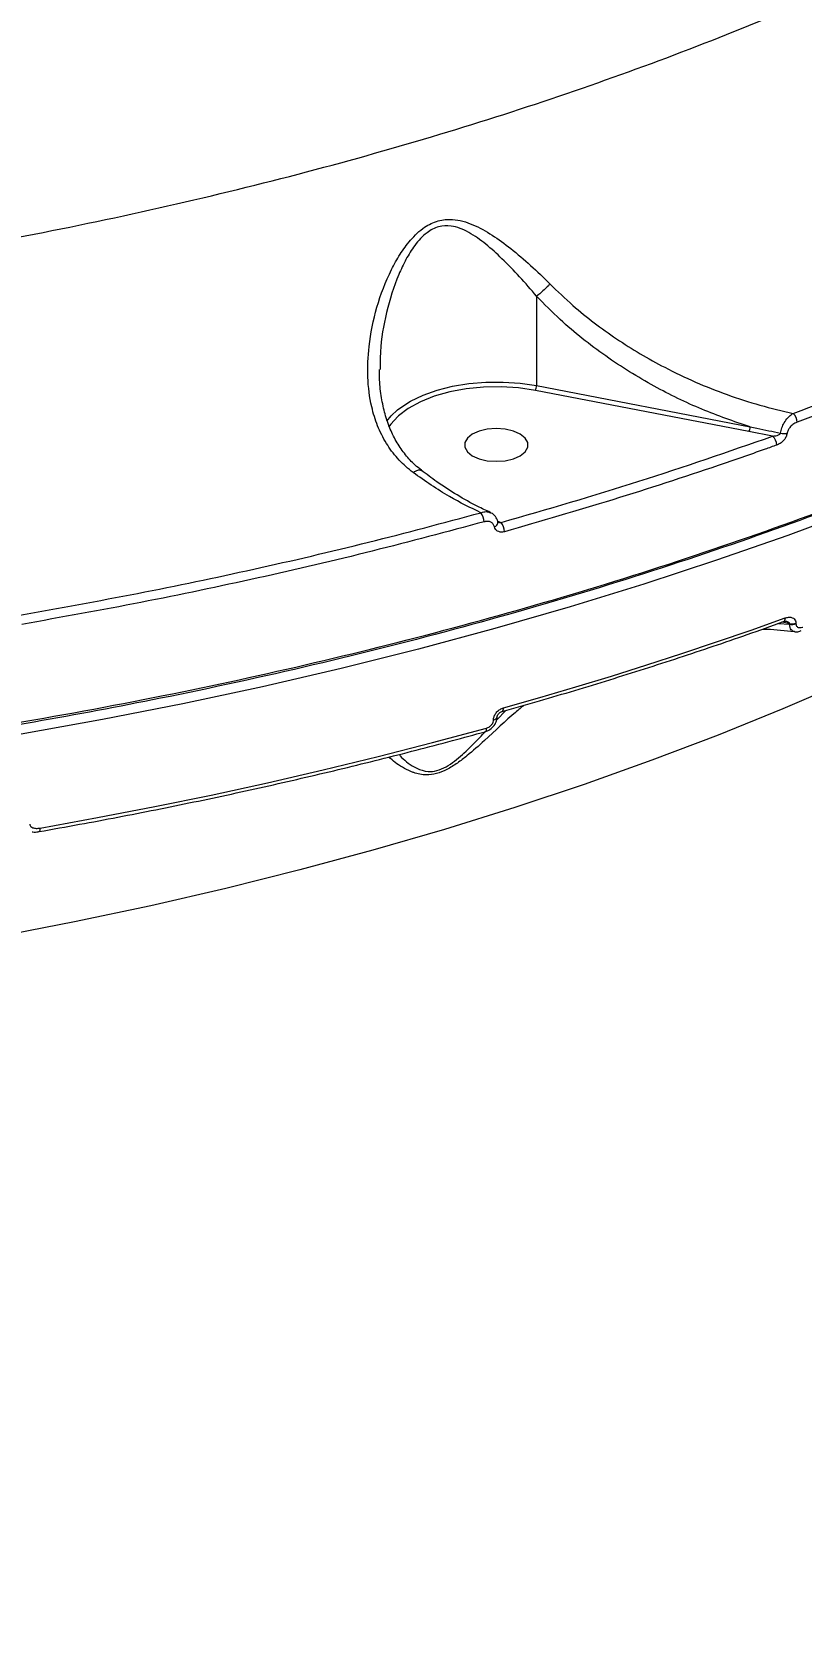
# Model space of a CAD drawing. Header units: millimetres. Extents: x -6523 to 7556, y -5559 to 6101.
# Drawn here: x 1611.4 to 1720.3, y -1159.7 to -933.8 of the extents above; entities that cross this region are included whole.
import ezdxf

# ---------------------------------------------------------------- set-up
doc = ezdxf.new("R2010")
doc.units = ezdxf.units.MM
for name, color, linetype in [('DIKOM_ОБЪЕКТ', 7, 'Continuous'), ('DIKOM_РАЗМЕР_ЗОНА', 7, 'Continuous'), ('DIKOM_РАЗМЕР_ОБЪЕКТА', 7, 'Continuous')]:
    doc.layers.add(name, color=color, linetype=linetype)
doc.styles.add('style1', font='arial.ttf', dxfattribs={"width": 0.8})
doc.dimstyles.new('1-50', dxfattribs={"dimtxt": 300, "dimasz": 200, "dimexe": 100, "dimexo": 0, "dimgap": 100, "dimtad": 1, "dimtxsty": 'style1', "dimcen": 200, "dimclrd": 7, "dimclre": 7, "dimclrt": 7, "dimadec": 1, "dimazin": 2, "dimtfac": 1, "dimtmove": 0, "dimatfit": 2, "dimfxl": 0, "dimlwd": 25, "dimlwe": 18, "dimarcsym": 0})

# ---------------------------------------------------------------- blocks, each defined once
blk = doc.blocks.new('*D10')
at = {"layer": 'Defpoints', "color": 0, "transparency": 16777216}
for p in [(-1823.23, 4314.24), (3842.01, -3170.82), (6537.88, -3170.82)]:
    blk.add_point(p, dxfattribs=at)
at = {"layer": 'DIKOM_РАЗМЕР_ОБЪЕКТА', "color": 7, "lineweight": 18, "transparency": 16777216}
for p, q in [((-1823.23, 4314.24), (6637.88, 4314.24)), ((3842.01, -3170.82), (6637.88, -3170.82))]:
    blk.add_line(p, q, dxfattribs=at)
at = {"layer": 'DIKOM_РАЗМЕР_ОБЪЕКТА', "color": 7, "lineweight": 25, "transparency": 16777216}
blk.add_line((6537.88, 3914.24), (6537.88, -2770.82), dxfattribs=at)
at = {"layer": 'DIKOM_РАЗМЕР_ОБЪЕКТА', "color": 7, "transparency": 16777216}
for points in [[(6471.22, 3914.24), (6604.55, 3914.24), (6537.88, 4314.24)], [(6471.22, -2770.82), (6604.55, -2770.82), (6537.88, -3170.82)]]:
    blk.add_solid(points, dxfattribs=at)
at = {"layer": 'DIKOM_РАЗМЕР_ОБЪЕКТА', "color": 7, "transparency": 16777216, "insert": (6304.71, 207.11), "char_height": 300, "attachment_point": 5, "rotation": 90, "style": 'style1'}
blk.add_mtext('7500', dxfattribs=at)
blk = doc.blocks.new('*D11')
at = {"layer": 'Defpoints', "color": 0, "transparency": 16777216}
for p in [(-5022.71, -299.32), (4115.33, -1753.09), (4115.33, -4391.39)]:
    blk.add_point(p, dxfattribs=at)
at = {"layer": 'DIKOM_РАЗМЕР_ОБЪЕКТА', "color": 7, "lineweight": 18, "transparency": 16777216}
for p, q in [((-5022.71, -299.32), (-5022.71, -4491.39)), ((4115.33, -1753.09), (4115.33, -4491.39))]:
    blk.add_line(p, q, dxfattribs=at)
at = {"layer": 'DIKOM_РАЗМЕР_ОБЪЕКТА', "color": 7, "lineweight": 25, "transparency": 16777216}
blk.add_line((-4622.71, -4391.39), (3715.33, -4391.39), dxfattribs=at)
at = {"layer": 'DIKOM_РАЗМЕР_ОБЪЕКТА', "color": 7, "transparency": 16777216}
for points in [[(-4622.71, -4324.73), (-4622.71, -4458.06), (-5022.71, -4391.39)], [(3715.33, -4324.73), (3715.33, -4458.06), (4115.33, -4391.39)]]:
    blk.add_solid(points, dxfattribs=at)
at = {"layer": 'DIKOM_РАЗМЕР_ОБЪЕКТА', "color": 7, "transparency": 16777216, "insert": (-175.12, -4158.22), "char_height": 300, "attachment_point": 5, "style": 'style1'}
blk.add_mtext('9150', dxfattribs=at)
blk = doc.blocks.new('*D12')
at = {"layer": 'Defpoints', "color": 0, "transparency": 16777216}
for p in [(-6522.71, -395.62), (6102.86, -1877.31), (6102.86, -5458.89)]:
    blk.add_point(p, dxfattribs=at)
at = {"layer": 'DIKOM_РАЗМЕР_ЗОНА', "color": 7, "lineweight": 18, "transparency": 16777216}
for p, q in [((-6522.71, -395.62), (-6522.71, -5558.89)), ((6102.86, -1877.31), (6102.86, -5558.89))]:
    blk.add_line(p, q, dxfattribs=at)
at = {"layer": 'DIKOM_РАЗМЕР_ЗОНА', "color": 7, "lineweight": 25, "transparency": 16777216}
blk.add_line((-6122.71, -5458.89), (5702.86, -5458.89), dxfattribs=at)
at = {"layer": 'DIKOM_РАЗМЕР_ЗОНА', "color": 7, "transparency": 16777216}
for points in [[(-6122.71, -5392.23), (-6122.71, -5525.56), (-6522.71, -5458.89)], [(5702.86, -5392.23), (5702.86, -5525.56), (6102.86, -5458.89)]]:
    blk.add_solid(points, dxfattribs=at)
at = {"layer": 'DIKOM_РАЗМЕР_ЗОНА', "color": 7, "transparency": 16777216, "insert": (78.38, -5225.72), "char_height": 300, "attachment_point": 5, "style": 'style1'}
blk.add_mtext('12600', dxfattribs=at)
blk = doc.blocks.new('*D13')
at = {"layer": 'Defpoints', "color": 0, "transparency": 16777216}
for p in [(-2358.18, 6101.03), (4341.71, -4605.15), (7455.88, -4605.15)]:
    blk.add_point(p, dxfattribs=at)
at = {"layer": 'DIKOM_РАЗМЕР_ЗОНА', "color": 7, "lineweight": 18, "transparency": 16777216}
for p, q in [((-2358.18, 6101.03), (7555.88, 6101.03)), ((4341.71, -4605.15), (7555.88, -4605.15))]:
    blk.add_line(p, q, dxfattribs=at)
at = {"layer": 'DIKOM_РАЗМЕР_ЗОНА', "color": 7, "lineweight": 25, "transparency": 16777216}
blk.add_line((7455.88, 5701.03), (7455.88, -4205.15), dxfattribs=at)
at = {"layer": 'DIKOM_РАЗМЕР_ЗОНА', "color": 7, "transparency": 16777216}
for points in [[(7389.22, 5701.03), (7522.55, 5701.03), (7455.88, 6101.03)], [(7389.22, -4205.15), (7522.55, -4205.15), (7455.88, -4605.15)]]:
    blk.add_solid(points, dxfattribs=at)
at = {"layer": 'DIKOM_РАЗМЕР_ЗОНА', "color": 7, "transparency": 16777216, "insert": (7222.71, 375.61), "char_height": 300, "attachment_point": 5, "rotation": 90, "style": 'style1'}
blk.add_mtext('10700', dxfattribs=at)

msp = doc.modelspace()

# ---------------------------------------------------------------- linework, layer by layer
at = {"layer": 'DIKOM_ОБЪЕКТ', "color": 7, "linetype": 'Continuous', "lineweight": 15}
for p, q in [((1682.829, -971.271), (1682.829, -983.923)), ((1712.872, -990.436), (1682.654, -984.593)), ((1682.829, -983.923), (1713.048, -989.767)), ((1716.232, -991.075), (1712.872, -990.436)), ((1677.351, -1003.114), (1677.795, -1003.305)), ((1677.362, -1003.275), (1677.36, -1003.263)), ((1717.071, -1017.596), (1718.629, -1017.718)), ((1718.629, -1017.63), (1717.523, -1017.436)), ((1717.763, -1017.35), (1717.773, -1017.347)), ((1718.629, -1017.718), (1718.629, -1017.63)), ((1719.529, -1017.563), (1719.529, -1017.651)), ((1677.196, -1031.237), (1678.467, -1029.915)), ((1676.727, -1031.266), (1676.727, -1031.238)), ((1677.252, -1030.813), (1677.252, -1030.785))]:
    msp.add_line(p, q, dxfattribs=at)
at = {"layer": 'DIKOM_ОБЪЕКТ', "color": 7, "linetype": 'Continuous', "lineweight": 15, "flags": 128}
for points in [[(1663.154, -987.373), (1663.479, -987.117), (1664.99, -986.137), (1666.764, -985.282), (1668.763, -984.57), (1670.943, -984.017), (1673.257, -983.635), (1675.655, -983.432), (1678.085, -983.413), (1680.493, -983.578), (1682.829, -983.923)], [(1682.654, -984.593), (1680.26, -984.245), (1677.791, -984.092), (1675.306, -984.138), (1672.865, -984.382), (1670.526, -984.817), (1668.347, -985.434), (1666.38, -986.218), (1664.673, -987.149), (1663.265, -988.205), (1663.168, -988.293)], [(1661.639, -988.959), (1662.264, -988.201), (1663.154, -987.373)], [(1663.168, -988.293), (1662.193, -989.361), (1661.88, -989.819)], [(1677.122, -990.008), (1675.854, -990.102), (1674.689, -990.376), (1673.721, -990.808), (1673.029, -991.363), (1672.668, -991.996), (1672.668, -992.655), (1673.029, -993.288), (1673.721, -993.843), (1674.689, -994.275), (1675.854, -994.549), (1677.122, -994.643), (1678.39, -994.549), (1679.555, -994.275), (1680.523, -993.843), (1681.215, -993.288), (1681.576, -992.655), (1681.576, -991.996), (1681.215, -991.363), (1680.523, -990.808), (1679.555, -990.376), (1678.39, -990.102), (1677.122, -990.008)], [(1728.241, -1001.447), (1718.366, -1005.127), (1708.288, -1008.658), (1698.015, -1012.037), (1687.556, -1015.261), (1676.92, -1018.327), (1666.115, -1021.233), (1655.151, -1023.976), (1644.038, -1026.554), (1632.784, -1028.965), (1621.398, -1031.207), (1609.891, -1033.278), (1598.273, -1035.176), (1586.552, -1036.899), (1574.739, -1038.447), (1562.844, -1039.817), (1550.877, -1041.009), (1538.847, -1042.022), (1526.766, -1042.854), (1514.643, -1043.506), (1502.488, -1043.976), (1490.312, -1044.264), (1478.124, -1044.37)], [(1676.857, -1003.913), (1677.051, -1003.805), (1677.206, -1003.677), (1677.313, -1003.537), (1677.364, -1003.394), (1677.362, -1003.275)], [(1678.144, -1029.556), (1683.274, -1028.092), (1688.365, -1026.59), (1693.414, -1025.053), (1698.421, -1023.479), (1703.384, -1021.869), (1708.304, -1020.224), (1713.179, -1018.543), (1718.007, -1016.828)], [(1726.605, -1025.86), (1717.667, -1029.709), (1708.505, -1033.416), (1699.127, -1036.978), (1689.543, -1040.391), (1679.762, -1043.651), (1669.791, -1046.757), (1659.642, -1049.704), (1649.323, -1052.491), (1638.843, -1055.114), (1628.213, -1057.571), (1617.443, -1059.86), (1606.542, -1061.979), (1595.52, -1063.926), (1584.389, -1065.699), (1573.157, -1067.296), (1561.837, -1068.716), (1550.437, -1069.957), (1538.969, -1071.019)], [(1612.576, -1046.578), (1620.709, -1045.103), (1628.781, -1043.542), (1636.789, -1041.896), (1644.73, -1040.165), (1652.601, -1038.351), (1660.397, -1036.455), (1668.116, -1034.476), (1675.755, -1032.416)], [(1675.548, -1032.926), (1675.563, -1032.921), (1675.629, -1032.878), (1675.682, -1032.803), (1675.722, -1032.698), (1675.747, -1032.567), (1675.755, -1032.416)], [(1612.427, -1047.075), (1612.445, -1047.07), (1612.49, -1047.031), (1612.527, -1046.959), (1612.554, -1046.858), (1612.571, -1046.729), (1612.576, -1046.578)]]:
    msp.add_lwpolyline(points, dxfattribs=at)
at = {"layer": 'DIKOM_ОБЪЕКТ', "color": 7, "linetype": 'Continuous', "lineweight": 15}
for centre, radius, start, end in [((1681.518, -983.937), 1.311, 329.98922, 0.608), ((1717.951, -989.126), 1.743, 0.8256, 46.84292), ((1711.737, -989.781), 1.311, 329.98922, 0.608), ((1715.07, -992.36), 1.733, 0.47022, 47.87887), ((1717.934, -988.587), 2.138, 254.44297, 279.20728), ((1673.342, -1003.215), 2.064, 0.2539, 38.60382), ((1676.276, -1004.603), 1.999, 359.94984, 40.5067), ((1717.493, -1016.908), 0.52, 302.52132, 8.89076), ((1718.949, -1015.848), 1.81, 259.83259, 288.68606), ((1718.949, -1015.938), 1.809, 259.81987, 288.69879), ((1677.642, -1029.649), 0.51, 305.06718, 10.52961), ((1676.675, -1030.649), 0.591, 275.05794, 347.46486), ((1676.672, -1030.67), 0.599, 275.32905, 345.79632)]:
    msp.add_arc(centre, radius, start, end, dxfattribs=at)
for points, knots in [([(1538.676, -972.587), (1545.616, -971.94), (1559.501, -970.645), (1580.022, -967.95), (1600.438, -964.682), (1620.652, -960.773), (1640.594, -956.235), (1659.823, -951.164), (1678.29, -945.592), (1695.964, -939.556), (1713.132, -932.961), (1729.712, -925.803), (1745.631, -918.096), (1760.541, -910.005), (1774.417, -901.567), (1787.252, -892.826), (1799.253, -883.64), (1810.342, -874.023), (1820.456, -863.998), (1829.379, -853.778), (1837.108, -843.403), (1843.664, -832.913), (1849.153, -822.143), (1853.497, -811.12), (1856.697, -799.873), (1858.528, -788.641), (1859.276, -780.778), (1859.084, -776.703), (1859.066, -776.324)], [0, 0, 0, 0, 0.0392427, 0.0785159, 0.1177585, 0.158142, 0.1985586, 0.2389421, 0.2781873, 0.3174623, 0.3567076, 0.3970912, 0.4375084, 0.4778924, 0.5171659, 0.5564696, 0.5957434, 0.6361547, 0.6765986, 0.7170099, 0.7563481, 0.7957165, 0.8350548, 0.8755303, 0.9160386, 0.9565142, 0.9959507, 1, 1, 1, 1]), ([(1478.124, -1042.654), (1482.702, -1042.626), (1495.037, -1042.548), (1515.104, -1041.873), (1538.228, -1040.466), (1561.387, -1038.373), (1584.5, -1035.586), (1607.484, -1032.093), (1629.834, -1027.972), (1651.487, -1023.253), (1672.397, -1017.976), (1692.908, -1012.056), (1712.926, -1005.484), (1732.37, -998.27), (1750.811, -990.572), (1768.21, -982.427), (1784.551, -973.883), (1800.1, -964.799), (1814.767, -955.186), (1828.478, -945.064), (1840.786, -934.778), (1851.724, -924.386), (1861.352, -913.943), (1869.978, -903.156), (1877.461, -892.039), (1883.072, -882.306), (1885.668, -876.261), (1886.605, -874.082)], [0, 0, 0, 0, 0.0243023, 0.065474, 0.1066773, 0.1478491, 0.1902168, 0.2326189, 0.2749866, 0.3161585, 0.3573618, 0.3985335, 0.4409013, 0.4833036, 0.5256713, 0.5668428, 0.6080463, 0.649218, 0.6915856, 0.7339879, 0.7763555, 0.8160449, 0.8557626, 0.8954519, 0.9362087, 0.9769961, 1, 1, 1, 1]), ([(1719.143, -987.855), (1725.082, -985.62), (1736.961, -981.151), (1753.928, -973.812), (1770.292, -966.055), (1780.524, -960.493), (1785.641, -957.712)], [0, 0, 0, 0, 0.2485948, 0.4971896, 0.7485958, 1, 1, 1, 1]), ([(1786.34, -958.89), (1781.271, -961.647), (1771.132, -967.16), (1754.808, -974.914), (1737.751, -982.305), (1725.713, -986.836), (1719.694, -989.101)], [0, 0, 0, 0, 0.2485944, 0.4971904, 0.7485937, 1, 1, 1, 1]), ([(1805.35, -961.168), (1803.46, -962.428), (1796.76, -966.896), (1784.194, -974.123), (1767.742, -982.809), (1750.33, -990.963), (1732.051, -998.595), (1712.933, -1005.693), (1693.046, -1012.242), (1672.485, -1018.213), (1651.343, -1023.576), (1631.048, -1028.01), (1611.754, -1031.631), (1593.573, -1034.571), (1575.152, -1037.084), (1556.317, -1039.187), (1537.092, -1040.857), (1517.508, -1042.065), (1497.835, -1042.834), (1484.69, -1042.943), (1478.122, -1042.997)], [0, 0, 0, 0, 0.0246416, 0.0873684, 0.1499955, 0.2124251, 0.2748548, 0.3374811, 0.4002081, 0.4629345, 0.5255612, 0.5879908, 0.6385772, 0.6892155, 0.7398537, 0.7904401, 0.842801, 0.8952202, 0.9476388, 1, 1, 1, 1]), ([(1665.348, -996.234), (1665.259, -996.166), (1664.459, -995.557), (1663.087, -994.256), (1661.482, -992.098), (1660.266, -989.64), (1659.298, -986.512), (1658.828, -982.729), (1659.038, -977.97), (1660.078, -972.79), (1661.749, -968.428), (1663.472, -965.302), (1664.979, -963.21), (1666.775, -961.486), (1668.875, -960.463), (1671.26, -960.26), (1673.861, -961.04), (1676.578, -962.554), (1679.277, -964.55), (1682.005, -966.859), (1683.815, -968.634), (1684.721, -969.522)], [0, 0, 0, 0, 0.0056298, 0.0508138, 0.0960132, 0.1438712, 0.1917635, 0.2633134, 0.3349768, 0.4270899, 0.5191808, 0.5590196, 0.5987824, 0.6438194, 0.6799255, 0.7160688, 0.7691195, 0.8237196, 0.8784547, 0.9392289, 1, 1, 1, 1]), ([(1682.832, -971.262), (1682.831, -971.261), (1682.04, -970.318), (1680.426, -968.472), (1678.038, -966.009), (1675.68, -963.846), (1673.327, -962.172), (1671.06, -961.21), (1668.947, -961.289), (1667.101, -962.27), (1665.57, -963.976), (1664.302, -966.037), (1662.843, -969.179), (1661.485, -973.535), (1660.683, -978.112), (1660.691, -980.809), (1660.693, -981.661)], [0, 0, 0, 0, 0.0001156, 0.0884787, 0.1768413, 0.2547038, 0.3323465, 0.4041629, 0.4511086, 0.4979189, 0.5584841, 0.6144448, 0.6705268, 0.8043324, 0.9381941, 1, 1, 1, 1]), ([(1682.829, -971.271), (1682.829, -971.269), (1682.829, -971.266), (1682.831, -971.264), (1682.832, -971.262), (1682.832, -971.262)], [0, 0, 0, 0, 0.4529142, 0.826354, 1, 1, 1, 1]), ([(1713.048, -989.767), (1710.755, -988.982), (1706.136, -987.402), (1699.257, -984.032), (1692.483, -979.818), (1686.939, -975.44), (1683.922, -972.379), (1682.829, -971.271)], [0, 0, 0, 0, 0.2061858, 0.4154228, 0.6401035, 0.8695977, 1, 1, 1, 1]), ([(1684.721, -969.522), (1684.69, -969.555), (1684.481, -969.779), (1684.046, -970.215), (1683.406, -970.802), (1683.024, -971.109), (1682.832, -971.262)], [0, 0, 0, 0, 0.0544829, 0.3766863, 0.6883344, 1, 1, 1, 1]), ([(1684.721, -969.522), (1685.79, -970.557), (1688.703, -973.375), (1694.105, -977.437), (1700.009, -980.939), (1705.297, -983.462), (1709.807, -985.252), (1714.43, -986.761), (1717.572, -987.49), (1719.143, -987.855)], [0, 0, 0, 0, 0.11280067, 0.30737451, 0.50623244, 0.62802746, 0.74983027, 0.87491274, 1, 1, 1, 1]), ([(1666.535, -995.892), (1666.226, -995.655), (1665.384, -995.009), (1664.226, -993.706), (1663.039, -992.009), (1662.072, -990.077), (1661.344, -987.945), (1660.838, -985.607), (1660.577, -983.495), (1660.592, -982.141), (1660.598, -981.655)], [0, 0, 0, 0, 0.0728848, 0.1991319, 0.3321515, 0.4701619, 0.6123009, 0.7567752, 0.9127089, 1, 1, 1, 1]), ([(1717.361, -990.647), (1717.41, -990.395), (1717.508, -989.902), (1717.877, -989.134), (1718.386, -988.436), (1718.844, -988.035), (1719.101, -987.88), (1719.143, -987.855)], [0, 0, 0, 0, 0.2233862, 0.4376676, 0.6849511, 0.9488152, 1, 1, 1, 1]), ([(1719.694, -989.101), (1719.484, -989.199), (1719.116, -989.371), (1718.678, -989.803), (1718.384, -990.247), (1718.313, -990.547), (1718.276, -990.697)], [0, 0, 0, 0, 0.3291762, 0.5798038, 0.7886247, 1, 1, 1, 1]), ([(1677.795, -1003.305), (1684.352, -1001.403), (1697.485, -997.594), (1709.977, -993.25), (1716.232, -991.075)], [0, 0, 0, 0, 0.4992736, 1, 1, 1, 1]), ([(1713.048, -989.767), (1713.36, -989.833), (1714.796, -990.136), (1716.235, -990.422), (1717.361, -990.647)], [0, 0, 0, 0, 0.2174648, 1, 1, 1, 1]), ([(1716.232, -991.075), (1716.391, -991.061), (1716.667, -991.036), (1717.013, -990.933), (1717.221, -990.823), (1717.326, -990.724), (1717.351, -990.669), (1717.361, -990.647)], [0, 0, 0, 0, 0.3755302, 0.651716, 0.8445117, 0.9349417, 1, 1, 1, 1]), ([(1718.276, -990.697), (1718.238, -990.856), (1718.161, -991.17), (1717.846, -991.637), (1717.413, -992.047), (1717.036, -992.26), (1716.826, -992.337), (1716.803, -992.346)], [0, 0, 0, 0, 0.2148069, 0.4259436, 0.6816953, 0.9641136, 1, 1, 1, 1]), ([(1716.803, -992.346), (1716.255, -992.541), (1713.515, -993.519), (1705.871, -996.168), (1693.675, -1000.153), (1683.411, -1003.12), (1678.274, -1004.605)], [0, 0, 0, 0, 0.0441452, 0.2207204, 0.6100142, 1, 1, 1, 1]), ([(1665.348, -996.234), (1665.377, -996.212), (1665.567, -996.076), (1665.92, -995.885), (1666.303, -995.793), (1666.439, -995.901), (1666.494, -995.945)], [0, 0, 0, 0, 0.0592205, 0.3796331, 0.7480414, 1, 1, 1, 1]), ([(1676.27, -1001.866), (1675.678, -1001.597), (1674.111, -1000.886), (1671.577, -999.437), (1668.904, -997.73), (1667.237, -996.456), (1666.511, -995.901)], [0, 0, 0, 0, 0.1798185, 0.4760351, 0.7716088, 1, 1, 1, 1]), ([(1674.956, -1001.927), (1673.467, -1001.209), (1670.211, -999.64), (1667.058, -997.432), (1665.348, -996.234)], [0, 0, 0, 0, 0.4574423, 1, 1, 1, 1]), ([(1609.671, -1016.415), (1615.254, -1015.417), (1626.421, -1013.421), (1642.875, -1009.954), (1659.111, -1006.171), (1669.674, -1003.342), (1674.956, -1001.927)], [0, 0, 0, 0, 0.24909903, 0.49819331, 0.74909785, 1, 1, 1, 1]), ([(1674.956, -1001.927), (1675.026, -1001.902), (1675.334, -1001.791), (1675.805, -1001.728), (1676.122, -1001.862), (1676.249, -1001.916)], [0, 0, 0, 0, 0.1516344, 0.659964, 1, 1, 1, 1]), ([(1677.352, -1003.276), (1677.349, -1003.245), (1677.32, -1002.942), (1677.022, -1002.45), (1676.605, -1002.021), (1676.311, -1001.931), (1676.26, -1001.916)], [0, 0, 0, 0, 0.0502384, 0.4928999, 0.9118228, 1, 1, 1, 1]), ([(1675.407, -1003.206), (1670.152, -1004.614), (1659.641, -1007.43), (1643.411, -1011.216), (1626.883, -1014.704), (1615.61, -1016.719), (1609.974, -1017.727)], [0, 0, 0, 0, 0.2490971, 0.4981961, 0.7490989, 1, 1, 1, 1]), ([(1676.857, -1003.913), (1676.815, -1003.786), (1676.731, -1003.531), (1676.433, -1003.273), (1676.036, -1003.135), (1675.671, -1003.14), (1675.456, -1003.194), (1675.407, -1003.206)], [0, 0, 0, 0, 0.2211108, 0.4418678, 0.674489, 0.9251765, 1, 1, 1, 1]), ([(1678.274, -1004.605), (1678.227, -1004.617), (1678.019, -1004.67), (1677.664, -1004.678), (1677.275, -1004.544), (1676.98, -1004.29), (1676.898, -1004.038), (1676.857, -1003.913)], [0, 0, 0, 0, 0.0733507, 0.3225099, 0.5550146, 0.7774182, 1, 1, 1, 1]), ([(1677.323, -1003.212), (1677.368, -1003.231), (1677.492, -1003.283), (1677.656, -1003.303), (1677.769, -1003.305), (1677.795, -1003.305)], [0, 0, 0, 0, 0.3053162, 0.8404969, 1, 1, 1, 1]), ([(1677.935, -1030.067), (1679.706, -1029.564), (1684.841, -1028.108), (1693.223, -1025.588), (1703.019, -1022.462), (1711.186, -1019.699), (1716.058, -1017.959), (1717.773, -1017.347)], [0, 0, 0, 0, 0.1293243, 0.3750459, 0.6207757, 0.8665113, 1, 1, 1, 1]), ([(1714.837, -1018.389), (1715.034, -1018.392), (1716.513, -1018.417), (1718.015, -1018.59), (1719.317, -1018.741)], [0, 0, 0, 0, 0.1329306, 1, 1, 1, 1]), ([(1717.767, -1017.361), (1717.817, -1017.34), (1717.947, -1017.286), (1718.06, -1017.296), (1718.06, -1017.294), (1718.059, -1017.294)], [0, 0, 0, 0, 0.3300952, 0.8494794, 1, 1, 1, 1]), ([(1718.007, -1016.828), (1718.035, -1016.818), (1718.242, -1016.747), (1718.598, -1016.69), (1719.009, -1016.758), (1719.299, -1016.937), (1719.491, -1017.203), (1719.516, -1017.443), (1719.529, -1017.563)], [0, 0, 0, 0, 0.0393106, 0.2872402, 0.4952077, 0.6710245, 0.8352889, 1, 1, 1, 1]), ([(1718.629, -1017.63), (1718.626, -1017.608), (1718.62, -1017.564), (1718.563, -1017.482), (1718.432, -1017.395), (1718.253, -1017.329), (1718.121, -1017.31), (1718.068, -1017.302)], [0, 0, 0, 0, 0.10297359, 0.20458712, 0.45396904, 0.77811347, 1, 1, 1, 1]), ([(1719.317, -1018.74), (1719.245, -1018.733), (1719.069, -1018.715), (1718.854, -1018.512), (1718.678, -1018.183), (1718.645, -1017.874), (1718.629, -1017.718)], [0, 0, 0, 0, 0.1875408, 0.4574353, 0.7258839, 1, 1, 1, 1]), ([(1719.322, -1018.756), (1719.334, -1018.759), (1719.532, -1018.811), (1719.862, -1018.773), (1720.147, -1018.655), (1720.254, -1018.612)], [0, 0, 0, 0, 0.0410759, 0.6437573, 1, 1, 1, 1]), ([(1719.529, -1017.651), (1719.537, -1017.729), (1719.552, -1017.885), (1719.675, -1018.057), (1719.86, -1018.169), (1720.12, -1018.209), (1720.344, -1018.171), (1720.475, -1018.125), (1720.494, -1018.118)], [0, 0, 0, 0, 0.1673386, 0.3344699, 0.5091423, 0.7130189, 0.9577337, 1, 1, 1, 1]), ([(1681.059, -1029.175), (1680.655, -1029.508), (1678.839, -1031.003), (1676.19, -1033.542), (1673.412, -1036.014), (1671.616, -1037.405), (1670.161, -1038.324), (1668.635, -1038.937), (1666.97, -1039.131), (1665.83, -1038.877), (1664.291, -1038.295), (1663.021, -1037.506), (1662.231, -1036.77), (1661.954, -1036.511)], [0, 0, 0, 0, 0.0632719, 0.2840959, 0.4012131, 0.4605578, 0.5217823, 0.5807883, 0.639747, 0.7316642, 0.7562157, 0.9144027, 1, 1, 1, 1]), ([(1676.727, -1031.238), (1676.73, -1031.172), (1676.741, -1030.958), (1676.878, -1030.564), (1677.196, -1030.116), (1677.64, -1029.745), (1677.976, -1029.619), (1678.144, -1029.556)], [0, 0, 0, 0, 0.0931384, 0.3039013, 0.5301909, 0.765217, 1, 1, 1, 1]), ([(1677.253, -1030.779), (1677.253, -1030.771), (1677.252, -1030.754), (1677.272, -1030.668), (1677.324, -1030.551), (1677.417, -1030.413), (1677.555, -1030.271), (1677.726, -1030.149), (1677.867, -1030.083), (1677.925, -1030.071), (1677.933, -1030.069)], [0, 0, 0, 0, 0.0920622, 0.2055544, 0.3189866, 0.4536194, 0.6001759, 0.7735321, 0.9657646, 1, 1, 1, 1]), ([(1675.546, -1032.912), (1675.603, -1032.9), (1675.904, -1032.837), (1676.427, -1032.509), (1676.952, -1031.924), (1677.234, -1031.31), (1677.226, -1030.944), (1677.224, -1030.815)], [0, 0, 0, 0, 0.0618311, 0.3256262, 0.6140308, 0.8635265, 1, 1, 1, 1]), ([(1675.755, -1032.416), (1675.87, -1032.373), (1676.099, -1032.288), (1676.403, -1032.034), (1676.623, -1031.727), (1676.718, -1031.457), (1676.725, -1031.31), (1676.727, -1031.266)], [0, 0, 0, 0, 0.2336494, 0.4673412, 0.6955613, 0.9086916, 1, 1, 1, 1]), ([(1612.427, -1047.075), (1614.337, -1046.735), (1619.876, -1045.749), (1628.964, -1044), (1639.647, -1041.779), (1650.207, -1039.405), (1660.636, -1036.882), (1669.066, -1034.702), (1674.003, -1033.349), (1675.548, -1032.926)], [0, 0, 0, 0, 0.0879806, 0.2551317, 0.4222891, 0.5894507, 0.7566152, 0.9237863, 1, 1, 1, 1]), ([(1663.364, -1036.146), (1663.42, -1036.217), (1663.929, -1036.86), (1664.832, -1037.551), (1666.2, -1038.283), (1667.188, -1038.626), (1668.689, -1038.516), (1670.02, -1037.949), (1671.235, -1037.112), (1672.046, -1036.42), (1673.26, -1035.314), (1674.369, -1034.179), (1675.325, -1033.184), (1675.597, -1032.9)], [0, 0, 0, 0, 0.0294738, 0.2662165, 0.3016022, 0.4310495, 0.5111479, 0.5909141, 0.6673955, 0.7443616, 0.76071, 0.931826, 1, 1, 1, 1]), ([(1611.102, -1046.031), (1611.111, -1046.097), (1611.129, -1046.23), (1611.276, -1046.406), (1611.557, -1046.563), (1612.013, -1046.645), (1612.382, -1046.601), (1612.576, -1046.578)], [0, 0, 0, 0, 0.119027, 0.2374465, 0.4123325, 0.6910466, 1, 1, 1, 1]), ([(1611.418, -1047.099), (1611.454, -1047.107), (1611.743, -1047.169), (1612.092, -1047.157), (1612.387, -1047.073), (1612.426, -1047.062)], [0, 0, 0, 0, 0.1112384, 0.8824582, 1, 1, 1, 1])]:
    msp.add_open_spline(points, degree=3, knots=knots, dxfattribs=at)

# ---------------------------------------------------------------- dimensions: what is measured, and where the dimension line sits
at = {"layer": 'DIKOM_РАЗМЕР_ЗОНА'}
dim = msp.add_linear_dim(base=(7455.882, -4605.145), p1=(-2358.182, 6101.03), p2=(4341.706, -4605.145), angle=90, text='10700', dimstyle='1-50', override={"dimasz": 400, "dimgap": 80}, dxfattribs=at)
dim.commit()
dim.dimension.update_dxf_attribs({"geometry": '*D13', "text_midpoint": (7455.882, 375.606), "dimtype": 160})
dim = msp.add_linear_dim(base=(6102.859, -5458.894), p1=(-6522.706, -395.616), p2=(6102.859, -1877.311), text='12600', dimstyle='1-50', override={"dimasz": 400, "dimgap": 80}, dxfattribs=at)
dim.commit()
dim.dimension.update_dxf_attribs({"geometry": '*D12', "text_midpoint": (78.382, -5458.894), "dimtype": 160})
at = {"layer": 'DIKOM_РАЗМЕР_ОБЪЕКТА'}
dim = msp.add_linear_dim(base=(6537.882, -3170.823), p1=(-1823.231, 4314.242), p2=(3842.008, -3170.823), angle=90, text='7500', dimstyle='1-50', override={"dimasz": 400, "dimgap": 80}, dxfattribs=at)
dim.commit()
dim.dimension.update_dxf_attribs({"geometry": '*D10', "text_midpoint": (6537.882, 207.106), "dimtype": 160})
dim = msp.add_linear_dim(base=(4115.332, -4391.394), p1=(-5022.706, -299.317), p2=(4115.332, -1753.089), text='9150', dimstyle='1-50', override={"dimasz": 400, "dimgap": 80}, dxfattribs=at)
dim.commit()
dim.dimension.update_dxf_attribs({"geometry": '*D11', "text_midpoint": (-175.118, -4391.394), "dimtype": 160})

doc.saveas('drawing.dxf')
